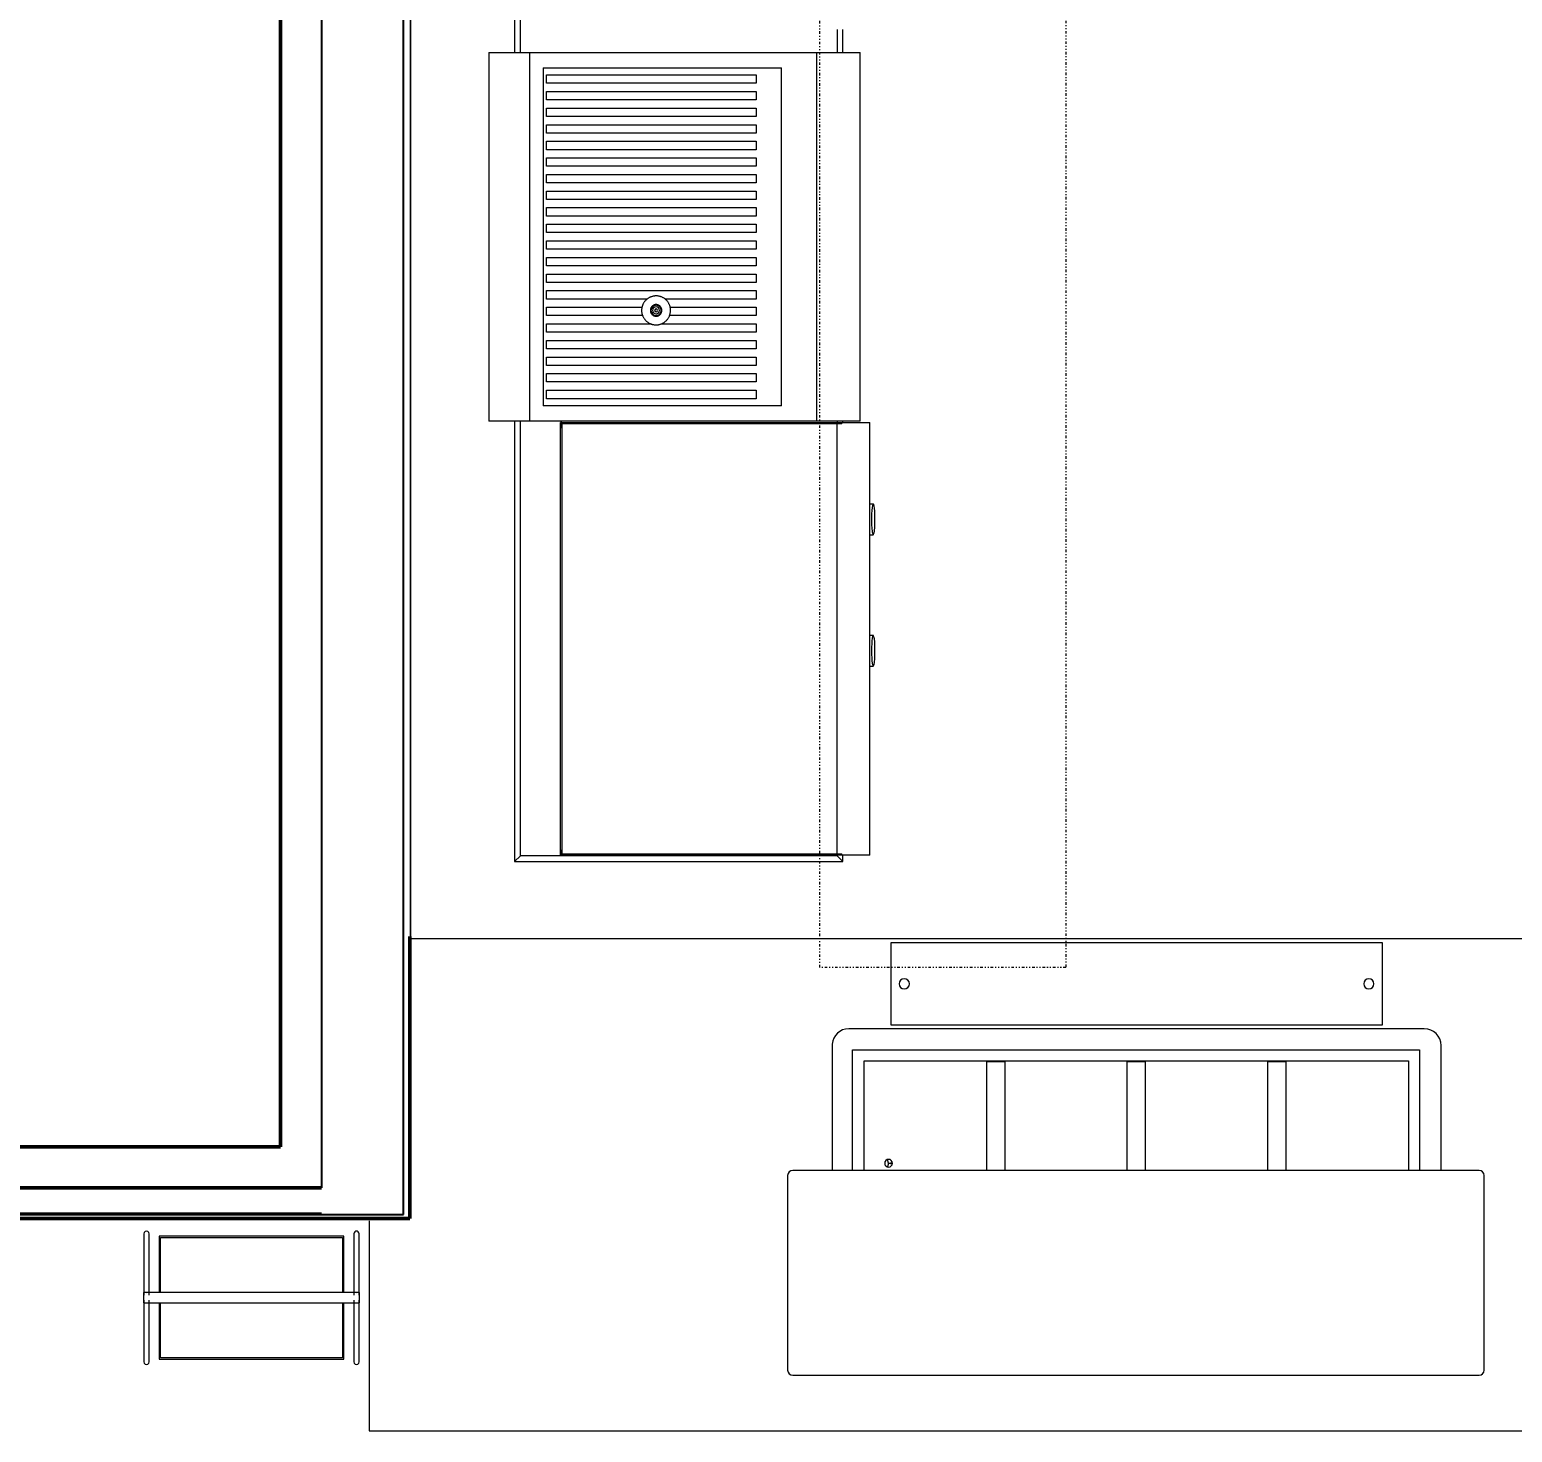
# Model space of a CAD drawing. Header units: inches. Extents: x -460 to 10305, y -938 to 5356.
# Drawn here: x 777.8 to 922.5, y 827.4 to 964.3 of the extents above; entities that cross this region are included whole.
import ezdxf
from ezdxf import colors
from ezdxf.entities.mleader import LeaderData, LeaderLine
from ezdxf.math import Vec2, Vec3

# ---------------------------------------------------------------- set-up
doc = ezdxf.new("R2010")
doc.units = ezdxf.units.IN
doc.header["$MEASUREMENT"] = 0
doc.linetypes.add('01-0263-G-DWG-BFP-ARCH$0$Dash dot dot', pattern=[0.8125, 0.25, -0.1875, 0, -0.1875, 0, -0.1875])
doc.layers.add('01-0263-G-DWG-BFP-ARCH$0$SP-CASE', color=11, linetype='Continuous', lineweight=13)
doc.layers.add('01-0263-G-DWG-BFP-ARCH$0$SP-WALL', color=7, linetype='Continuous')
doc.layers.add('T-Detl-Wrko-ISD50184 Kitchen Ringer', color=150, linetype='Continuous')

# ---------------------------------------------------------------- blocks, each defined once
blk = doc.blocks.new('01-0263-G-DWG-BFP-ARCH', base_point=(1295.16, 1352.86))
at = {"layer": '01-0263-G-DWG-BFP-ARCH$0$SP-CASE', "linetype": '01-0263-G-DWG-BFP-ARCH$0$Dash dot dot', "lineweight": 5}
for p, q in [((2149.82, 2222.37), (2149.82, 2382.62)), ((2173.82, 2382.62), (2173.82, 2222.37)), ((2173.82, 2222.37), (2149.82, 2222.37))]:
    blk.add_line(p, q, dxfattribs=at)
at = {"layer": '01-0263-G-DWG-BFP-ARCH$0$SP-CASE'}
for p, q in [((2109.82, 2334.62), (2109.82, 2286.62)), ((2109.88, 2286.62), (2109.88, 2334.62)), ((2120.01, 2328.13), (2120.01, 2311.69)), ((2120.58, 2311.69), (2120.58, 2327.56)), ((2151.49, 2313.91), (2151.49, 2311.69)), ((2152.05, 2311.69), (2152.05, 2313.91)), ((2117.48, 2311.69), (2121.49, 2311.69)), ((2117.48, 2311.69), (2117.48, 2275.69)), ((2121.49, 2311.69), (2149.49, 2311.69)), ((2121.49, 2275.69), (2121.49, 2311.69)), ((2149.49, 2311.69), (2153.74, 2311.69)), ((2149.49, 2311.69), (2149.49, 2275.69)), ((2153.74, 2275.69), (2153.74, 2311.69)), ((2122.8, 2310.19), (2146.05, 2310.19)), ((2122.8, 2310.19), (2122.8, 2277.19)), ((2123.11, 2308.67), (2123.11, 2309.49)), ((2123.11, 2309.49), (2143.59, 2309.49)), ((2143.59, 2309.49), (2143.59, 2308.67)), ((2146.05, 2277.19), (2146.05, 2310.19)), ((2143.59, 2308.67), (2123.11, 2308.67)), ((2123.11, 2307.05), (2123.11, 2307.87)), ((2123.11, 2307.87), (2143.59, 2307.87)), ((2143.59, 2307.87), (2143.59, 2307.05)), ((2143.59, 2307.05), (2123.11, 2307.05)), ((2123.11, 2305.43), (2123.11, 2306.25)), ((2123.11, 2306.25), (2143.59, 2306.25)), ((2143.59, 2306.25), (2143.59, 2305.43)), ((2143.59, 2305.43), (2123.11, 2305.43)), ((2123.11, 2303.81), (2123.11, 2304.63)), ((2123.11, 2304.63), (2143.59, 2304.63)), ((2143.59, 2304.63), (2143.59, 2303.81)), ((2143.59, 2303.81), (2123.11, 2303.81)), ((2123.11, 2302.19), (2123.11, 2303.01)), ((2123.11, 2303.01), (2143.59, 2303.01)), ((2143.59, 2303.01), (2143.59, 2302.19)), ((2143.59, 2302.19), (2123.11, 2302.19)), ((2123.11, 2300.57), (2123.11, 2301.39)), ((2123.11, 2301.39), (2143.59, 2301.39)), ((2143.59, 2300.57), (2123.11, 2300.57)), ((2143.59, 2301.39), (2143.59, 2300.57)), ((2123.11, 2298.95), (2123.11, 2299.77)), ((2123.11, 2299.77), (2143.59, 2299.77)), ((2143.59, 2298.95), (2123.11, 2298.95)), ((2143.59, 2299.77), (2143.59, 2298.95)), ((2123.11, 2297.33), (2123.11, 2298.15)), ((2123.11, 2298.15), (2143.59, 2298.15)), ((2143.59, 2297.33), (2123.11, 2297.33)), ((2143.59, 2298.15), (2143.59, 2297.33)), ((2123.11, 2295.71), (2123.11, 2296.53)), ((2123.11, 2296.53), (2143.59, 2296.53)), ((2143.59, 2296.53), (2143.59, 2295.71)), ((2143.59, 2295.71), (2123.11, 2295.71)), ((2123.11, 2294.09), (2123.11, 2294.91)), ((2123.11, 2294.91), (2143.59, 2294.91)), ((2143.59, 2294.91), (2143.59, 2294.09)), ((2143.59, 2294.09), (2123.11, 2294.09)), ((2123.11, 2292.47), (2123.11, 2293.29)), ((2123.11, 2293.29), (2143.59, 2293.29)), ((2143.59, 2293.29), (2143.59, 2292.47)), ((2143.59, 2292.47), (2123.11, 2292.47)), ((2123.11, 2290.85), (2123.11, 2291.67)), ((2123.11, 2291.67), (2143.59, 2291.67)), ((2143.59, 2291.67), (2143.59, 2290.85)), ((2143.59, 2290.85), (2123.11, 2290.85)), ((2123.11, 2289.23), (2123.11, 2290.05)), ((2123.11, 2290.05), (2143.59, 2290.05)), ((2143.59, 2290.05), (2143.59, 2289.23)), ((2143.59, 2289.23), (2123.11, 2289.23)), ((2123.11, 2287.61), (2123.11, 2288.43)), ((2123.11, 2288.43), (2143.59, 2288.43)), ((2132.98, 2287.61), (2123.11, 2287.61)), ((2143.59, 2287.61), (2134.66, 2287.61)), ((2143.59, 2288.43), (2143.59, 2287.61)), ((2109.82, 2286.62), (2109.88, 2286.62)), ((2109.82, 2286.62), (2109.82, 2238.62)), ((2109.88, 2286.62), (2109.82, 2286.62)), ((2109.88, 2238.62), (2109.88, 2286.62)), ((2123.11, 2285.99), (2123.11, 2286.81)), ((2123.11, 2286.81), (2132.45, 2286.81)), ((2132.52, 2285.99), (2123.11, 2285.99)), ((2133.31, 2286.27), (2133.32, 2286.25)), ((2133.31, 2286.27), (2133.32, 2286.25)), ((2133.31, 2286.27), (2133.32, 2286.25)), ((2133.86, 2285.99), (2133.79, 2285.99)), ((2134.33, 2286.73), (2134.32, 2286.75)), ((2134.33, 2286.73), (2134.32, 2286.75)), ((2134.33, 2286.73), (2134.32, 2286.75)), ((2143.59, 2285.99), (2135.12, 2285.99)), ((2135.18, 2286.81), (2143.59, 2286.81)), ((2143.59, 2286.81), (2143.59, 2285.99)), ((2123.11, 2284.37), (2123.11, 2285.19)), ((2123.11, 2285.19), (2133.37, 2285.19)), ((2143.59, 2284.37), (2123.11, 2284.37)), ((2134.33, 2285.19), (2143.59, 2285.19)), ((2143.59, 2285.19), (2143.59, 2284.37)), ((2123.11, 2282.75), (2123.11, 2283.57)), ((2123.11, 2283.57), (2143.59, 2283.57)), ((2143.59, 2282.75), (2123.11, 2282.75)), ((2143.59, 2283.57), (2143.59, 2282.75)), ((2123.11, 2281.13), (2123.11, 2281.95)), ((2123.11, 2281.95), (2143.59, 2281.95)), ((2143.59, 2281.95), (2143.59, 2281.13)), ((2143.59, 2281.13), (2123.11, 2281.13)), ((2123.11, 2279.51), (2123.11, 2280.33)), ((2123.11, 2280.33), (2143.59, 2280.33)), ((2143.59, 2280.33), (2143.59, 2279.51)), ((2143.59, 2279.51), (2123.11, 2279.51)), ((2123.11, 2277.88), (2123.11, 2278.71)), ((2123.11, 2278.71), (2143.59, 2278.71)), ((2143.59, 2278.71), (2143.59, 2277.88)), ((2146.05, 2277.19), (2122.8, 2277.19)), ((2143.59, 2277.88), (2123.11, 2277.88)), ((2121.49, 2275.69), (2117.48, 2275.69)), ((2120.01, 2275.69), (2120.01, 2232.69)), ((2120.58, 2233.25), (2120.58, 2275.69)), ((2149.49, 2275.69), (2121.49, 2275.69)), ((2124.49, 2275.55), (2124.49, 2275.56)), ((2124.61, 2275.56), (2124.49, 2275.56)), ((2124.49, 2275.56), (2126.39, 2275.56)), ((2124.49, 2275.44), (2124.49, 2275.56)), ((2124.49, 2275.53), (2124.49, 2275.55)), ((2124.49, 2275.55), (2124.61, 2275.55)), ((2124.49, 2275.5), (2124.49, 2275.53)), ((2124.49, 2275.53), (2124.61, 2275.53)), ((2124.49, 2275.45), (2124.49, 2275.5)), ((2124.49, 2275.5), (2124.61, 2275.5)), ((2124.61, 2275.56), (2124.61, 2275.55)), ((2124.61, 2275.55), (2124.61, 2275.53)), ((2124.61, 2275.53), (2124.61, 2275.5)), ((2124.61, 2275.5), (2124.61, 2275.45)), ((2126.39, 2275.56), (2126.39, 2275.44)), ((2126.39, 2275.56), (2127.1, 2275.56)), ((2126.39, 2275.44), (2126.39, 2275.56)), ((2127.1, 2275.56), (2151.96, 2275.56)), ((2127.1, 2275.44), (2127.1, 2275.56)), ((2153.74, 2275.69), (2149.49, 2275.69)), ((2151.49, 2275.69), (2151.49, 2275.56)), ((2151.96, 2275.44), (2151.96, 2275.56)), ((2151.96, 2275.56), (2154.7, 2275.56)), ((2152.05, 2275.56), (2152.05, 2275.69)), ((2154.7, 2233.31), (2154.7, 2275.56)), ((2124.49, 2275.38), (2124.49, 2275.45)), ((2124.49, 2275.45), (2124.61, 2275.45)), ((2126.39, 2275.44), (2124.49, 2275.44)), ((2124.49, 2275.38), (2124.49, 2275.44)), ((2124.49, 2275.31), (2124.49, 2275.38)), ((2124.49, 2275.38), (2124.61, 2275.38)), ((2124.49, 2275.23), (2124.49, 2275.31)), ((2124.49, 2275.31), (2124.61, 2275.31)), ((2124.49, 2275.15), (2124.49, 2275.23)), ((2124.49, 2275.23), (2124.61, 2275.23)), ((2124.49, 2275.06), (2124.49, 2275.15)), ((2124.49, 2275.15), (2124.61, 2275.15)), ((2124.49, 2233.81), (2124.49, 2275.06)), ((2124.49, 2275.06), (2124.61, 2275.06)), ((2124.61, 2275.45), (2124.61, 2275.38)), ((2124.61, 2275.38), (2124.61, 2275.31)), ((2124.61, 2275.31), (2124.61, 2275.23)), ((2124.61, 2275.23), (2124.61, 2275.15)), ((2124.61, 2275.15), (2124.61, 2275.06)), ((2124.61, 2275.06), (2124.61, 2233.81)), ((2127.1, 2275.44), (2126.39, 2275.44)), ((2151.96, 2275.44), (2127.1, 2275.44)), ((2151.49, 2233.44), (2151.49, 2275.44)), ((2155.02, 2267.6), (2154.7, 2267.6)), ((2154.7, 2264.6), (2155.02, 2264.6)), ((2155.02, 2254.77), (2154.7, 2254.77)), ((2154.7, 2251.77), (2155.02, 2251.77)), ((2109.82, 2238.62), (2109.88, 2238.62)), ((2109.82, 2238.62), (2109.82, 2225.14)), ((2109.88, 2238.62), (2109.82, 2238.62)), ((2109.88, 2225.14), (2109.88, 2238.62)), ((2124.49, 2233.72), (2124.49, 2233.81)), ((2124.49, 2233.81), (2124.61, 2233.81)), ((2124.49, 2233.62), (2124.49, 2233.72)), ((2124.49, 2233.72), (2124.61, 2233.72)), ((2124.49, 2233.53), (2124.49, 2233.62)), ((2124.49, 2233.62), (2124.61, 2233.62)), ((2124.49, 2233.46), (2124.49, 2233.53)), ((2124.49, 2233.53), (2124.61, 2233.53)), ((2124.61, 2233.81), (2124.61, 2233.72)), ((2124.61, 2233.72), (2124.61, 2233.62)), ((2124.61, 2233.62), (2124.61, 2233.53)), ((2124.61, 2233.53), (2124.61, 2233.46)), ((2120.58, 2233.25), (2120.01, 2232.69)), ((2120.01, 2232.69), (2152.05, 2232.69)), ((2151.49, 2233.25), (2120.58, 2233.25)), ((2124.49, 2233.4), (2124.49, 2233.46)), ((2124.49, 2233.46), (2124.61, 2233.46)), ((2124.49, 2233.35), (2124.49, 2233.4)), ((2124.49, 2233.4), (2124.61, 2233.4)), ((2124.49, 2233.31), (2124.49, 2233.4)), ((2124.49, 2233.32), (2124.49, 2233.35)), ((2124.49, 2233.35), (2124.61, 2233.35)), ((2124.49, 2233.31), (2124.49, 2233.32)), ((2124.49, 2233.32), (2124.61, 2233.32)), ((2124.49, 2233.31), (2124.61, 2233.31)), ((2126.39, 2233.31), (2124.49, 2233.31)), ((2124.61, 2233.46), (2124.61, 2233.4)), ((2124.61, 2233.44), (2126.39, 2233.44)), ((2124.61, 2233.4), (2124.61, 2233.35)), ((2124.61, 2233.35), (2124.61, 2233.32)), ((2124.61, 2233.32), (2124.61, 2233.31)), ((2126.39, 2233.44), (2126.39, 2233.31)), ((2126.39, 2233.44), (2127.1, 2233.44)), ((2126.39, 2233.31), (2126.39, 2233.44)), ((2127.1, 2233.31), (2126.39, 2233.31)), ((2127.1, 2233.44), (2151.96, 2233.44)), ((2127.1, 2233.31), (2127.1, 2233.44)), ((2151.96, 2233.31), (2127.1, 2233.31)), ((2151.49, 2233.31), (2151.49, 2233.25)), ((2151.49, 2233.25), (2152.05, 2232.69)), ((2151.96, 2233.31), (2151.96, 2233.44)), ((2154.7, 2233.31), (2151.96, 2233.31)), ((2152.05, 2232.69), (2152.05, 2233.31)), ((2109.82, 2225.14), (2109.88, 2225.14)), ((2551.2, 2225.14), (2109.88, 2225.14)), ((2204.73, 2224.76), (2156.73, 2224.76)), ((2156.73, 2224.76), (2156.73, 2216.76)), ((2204.73, 2216.76), (2204.73, 2224.76)), ((2208.82, 2216.37), (2152.63, 2216.37)), ((2156.73, 2216.76), (2204.73, 2216.76)), ((2151.01, 2214.88), (2151.01, 2202.55)), ((2210.45, 2202.55), (2210.45, 2214.75)), ((2152.98, 2202.55), (2152.98, 2214.31)), ((2152.98, 2214.31), (2208.35, 2214.31)), ((2154.13, 2213.23), (2207.26, 2213.23)), ((2154.13, 2202.55), (2154.13, 2213.23)), ((2207.26, 2213.23), (2207.26, 2202.55)), ((2208.35, 2214.31), (2208.35, 2202.55)), ((2166.1, 2213.19), (2167.85, 2213.19)), ((2166.1, 2202.55), (2166.1, 2213.19)), ((2167.85, 2213.19), (2167.85, 2202.55)), ((2179.82, 2213.19), (2181.57, 2213.19)), ((2179.82, 2202.55), (2179.82, 2213.19)), ((2181.57, 2213.19), (2181.57, 2202.55)), ((2193.54, 2213.19), (2195.29, 2213.19)), ((2193.54, 2202.55), (2193.54, 2213.19)), ((2195.29, 2213.19), (2195.29, 2202.55)), ((2156.51, 2203.25), (2156.42, 2203.62)), ((2156.51, 2203.25), (2156.42, 2202.89)), ((2156.51, 2203.25), (2156.87, 2203.33)), ((2156.51, 2203.25), (2156.87, 2203.18)), ((2146.66, 2202.05), (2146.66, 2183.05)), ((2214.16, 2202.55), (2147.16, 2202.55)), ((2214.66, 2183.05), (2214.66, 2202.05)), ((2105.82, 2197.62), (2105.82, 2177.14)), ((2083.82, 2196.37), (2083.82, 2190.37)), ((2084.32, 2190.37), (2084.32, 2196.37)), ((2103.32, 2196.12), (2085.32, 2196.12)), ((2085.32, 2196.12), (2085.32, 2190.62)), ((2085.45, 2196), (2103.2, 2196)), ((2085.45, 2190.62), (2085.45, 2196)), ((2103.2, 2196), (2103.2, 2190.62)), ((2103.32, 2190.62), (2103.32, 2196.12)), ((2104.32, 2196.37), (2104.32, 2190.37)), ((2104.82, 2190.37), (2104.82, 2196.37)), ((2104.82, 2190.62), (2083.82, 2190.62)), ((2083.82, 2189.62), (2083.82, 2190.62)), ((2104.82, 2190.62), (2104.82, 2189.62)), ((2083.82, 2189.87), (2083.82, 2183.86)), ((2083.82, 2189.62), (2104.82, 2189.62)), ((2084.32, 2183.86), (2084.32, 2189.87)), ((2085.32, 2189.62), (2085.32, 2184.12)), ((2085.45, 2184.25), (2085.45, 2189.62)), ((2103.2, 2189.62), (2103.2, 2184.25)), ((2103.32, 2184.12), (2103.32, 2189.62)), ((2104.32, 2189.87), (2104.32, 2183.86)), ((2104.82, 2183.86), (2104.82, 2189.87)), ((2085.32, 2184.12), (2103.32, 2184.12)), ((2103.2, 2184.25), (2085.45, 2184.25)), ((2147.16, 2182.55), (2214.16, 2182.55)), ((2105.82, 2177.14), (2551.2, 2177.14))]:
    blk.add_line(p, q, dxfattribs=at)
for points in [[(2133.82, 2287.91), (2133.76, 2287.91), (2133.71, 2287.91), (2133.65, 2287.9), (2133.59, 2287.9), (2133.54, 2287.89), (2133.48, 2287.87), (2133.43, 2287.86), (2133.38, 2287.84), (2133.32, 2287.82), (2133.27, 2287.8), (2133.22, 2287.78), (2133.17, 2287.75), (2133.12, 2287.73), (2133.07, 2287.7), (2133.02, 2287.67), (2132.98, 2287.63), (2132.93, 2287.6), (2132.89, 2287.56), (2132.85, 2287.52), (2132.81, 2287.49), (2132.77, 2287.44), (2132.73, 2287.4), (2132.69, 2287.36), (2132.66, 2287.31), (2132.63, 2287.26), (2132.6, 2287.22), (2132.57, 2287.17), (2132.55, 2287.12), (2132.52, 2287.06), (2132.5, 2287.01), (2132.48, 2286.96), (2132.47, 2286.91), (2132.45, 2286.85), (2132.44, 2286.8), (2132.43, 2286.74), (2132.42, 2286.68), (2132.41, 2286.63), (2132.41, 2286.57), (2132.41, 2286.52), (2132.41, 2286.46), (2132.41, 2286.4), (2132.41, 2286.35), (2132.42, 2286.29), (2132.43, 2286.23), (2132.44, 2286.18), (2132.46, 2286.12), (2132.47, 2286.07), (2132.49, 2286.02), (2132.51, 2285.96), (2132.53, 2285.91), (2132.56, 2285.86), (2132.59, 2285.81), (2132.61, 2285.76), (2132.64, 2285.71), (2132.68, 2285.67), (2132.71, 2285.62), (2132.75, 2285.58), (2132.78, 2285.54), (2132.82, 2285.5), (2132.86, 2285.46), (2132.91, 2285.42), (2132.95, 2285.38), (2133, 2285.35), (2133.04, 2285.32), (2133.09, 2285.29), (2133.14, 2285.26), (2133.19, 2285.23), (2133.24, 2285.21), (2133.29, 2285.19), (2133.35, 2285.17), (2133.4, 2285.15), (2133.45, 2285.13), (2133.51, 2285.12), (2133.56, 2285.11), (2133.62, 2285.1), (2133.68, 2285.09), (2133.73, 2285.09), (2133.79, 2285.09), (2133.82, 2285.09)], [(2133.82, 2287.06), (2133.8, 2287.06), (2133.78, 2287.06), (2133.75, 2287.06), (2133.73, 2287.06), (2133.71, 2287.05), (2133.69, 2287.05), (2133.66, 2287.04), (2133.64, 2287.03), (2133.62, 2287.03), (2133.6, 2287.02), (2133.58, 2287.01), (2133.56, 2287), (2133.54, 2286.99), (2133.52, 2286.98), (2133.5, 2286.96), (2133.48, 2286.95), (2133.47, 2286.94), (2133.45, 2286.92), (2133.43, 2286.91), (2133.42, 2286.89), (2133.4, 2286.88), (2133.39, 2286.86), (2133.37, 2286.84), (2133.36, 2286.82), (2133.35, 2286.8), (2133.33, 2286.78), (2133.32, 2286.76), (2133.31, 2286.74), (2133.3, 2286.72), (2133.3, 2286.7), (2133.29, 2286.68), (2133.28, 2286.66), (2133.28, 2286.64), (2133.27, 2286.62), (2133.27, 2286.6), (2133.26, 2286.57), (2133.26, 2286.55), (2133.26, 2286.53), (2133.26, 2286.51), (2133.26, 2286.48), (2133.26, 2286.46), (2133.26, 2286.44), (2133.26, 2286.42), (2133.27, 2286.39), (2133.27, 2286.37), (2133.28, 2286.35), (2133.28, 2286.33), (2133.29, 2286.31), (2133.3, 2286.29), (2133.31, 2286.27), (2133.32, 2286.25), (2133.33, 2286.23), (2133.34, 2286.21), (2133.35, 2286.19), (2133.37, 2286.17), (2133.38, 2286.15), (2133.39, 2286.13), (2133.41, 2286.12), (2133.42, 2286.1), (2133.44, 2286.09), (2133.46, 2286.07), (2133.47, 2286.06), (2133.49, 2286.04), (2133.51, 2286.03), (2133.53, 2286.02), (2133.55, 2286.01), (2133.57, 2286), (2133.59, 2285.99), (2133.61, 2285.98), (2133.63, 2285.97), (2133.65, 2285.96), (2133.67, 2285.96), (2133.7, 2285.95), (2133.72, 2285.95), (2133.74, 2285.94), (2133.76, 2285.94), (2133.79, 2285.94), (2133.81, 2285.94), (2133.82, 2285.94)], [(2133.82, 2287.06), (2133.8, 2287.06), (2133.78, 2287.06), (2133.75, 2287.06), (2133.73, 2287.06), (2133.71, 2287.05), (2133.69, 2287.05), (2133.66, 2287.04), (2133.64, 2287.03), (2133.62, 2287.03), (2133.6, 2287.02), (2133.58, 2287.01), (2133.56, 2287), (2133.54, 2286.99), (2133.52, 2286.98), (2133.5, 2286.96), (2133.48, 2286.95), (2133.47, 2286.94), (2133.45, 2286.92), (2133.43, 2286.91), (2133.42, 2286.89), (2133.4, 2286.88), (2133.39, 2286.86), (2133.37, 2286.84), (2133.36, 2286.82), (2133.35, 2286.8), (2133.33, 2286.78), (2133.32, 2286.76), (2133.31, 2286.74), (2133.3, 2286.72), (2133.3, 2286.7), (2133.29, 2286.68), (2133.28, 2286.66), (2133.28, 2286.64), (2133.27, 2286.62), (2133.27, 2286.6), (2133.26, 2286.57), (2133.26, 2286.55), (2133.26, 2286.53), (2133.26, 2286.51), (2133.26, 2286.48), (2133.26, 2286.46), (2133.26, 2286.44), (2133.26, 2286.42), (2133.27, 2286.39), (2133.27, 2286.37), (2133.28, 2286.35), (2133.28, 2286.33), (2133.29, 2286.31), (2133.3, 2286.29), (2133.31, 2286.27), (2133.32, 2286.25), (2133.33, 2286.23), (2133.34, 2286.21), (2133.35, 2286.19), (2133.37, 2286.17), (2133.38, 2286.15), (2133.39, 2286.13), (2133.41, 2286.12), (2133.42, 2286.1), (2133.44, 2286.09), (2133.46, 2286.07), (2133.47, 2286.06), (2133.49, 2286.04), (2133.51, 2286.03), (2133.53, 2286.02), (2133.55, 2286.01), (2133.57, 2286), (2133.59, 2285.99), (2133.61, 2285.98), (2133.63, 2285.97), (2133.65, 2285.96), (2133.67, 2285.96), (2133.7, 2285.95), (2133.72, 2285.95), (2133.74, 2285.94), (2133.76, 2285.94), (2133.79, 2285.94), (2133.81, 2285.94), (2133.82, 2285.94)], [(2133.82, 2287.06), (2133.8, 2287.06), (2133.78, 2287.06), (2133.75, 2287.06), (2133.73, 2287.06), (2133.71, 2287.05), (2133.69, 2287.05), (2133.66, 2287.04), (2133.64, 2287.03), (2133.62, 2287.03), (2133.6, 2287.02), (2133.58, 2287.01)], [(2133.82, 2287.06), (2133.8, 2287.06), (2133.78, 2287.06), (2133.75, 2287.06), (2133.73, 2287.06), (2133.71, 2287.05)], [(2133.82, 2287.06), (2133.8, 2287.06), (2133.78, 2287.06), (2133.75, 2287.06), (2133.73, 2287.06), (2133.71, 2287.05)], [(2133.82, 2285.09), (2133.88, 2285.09), (2133.93, 2285.09), (2133.99, 2285.1), (2134.05, 2285.1), (2134.1, 2285.11), (2134.16, 2285.13), (2134.21, 2285.14), (2134.26, 2285.16), (2134.32, 2285.18), (2134.37, 2285.2), (2134.42, 2285.22), (2134.47, 2285.25), (2134.52, 2285.27), (2134.57, 2285.3), (2134.62, 2285.33), (2134.66, 2285.37), (2134.71, 2285.4), (2134.75, 2285.44), (2134.79, 2285.47), (2134.83, 2285.51), (2134.87, 2285.56), (2134.91, 2285.6), (2134.95, 2285.64), (2134.98, 2285.69), (2135.01, 2285.74), (2135.04, 2285.78), (2135.07, 2285.83), (2135.09, 2285.88), (2135.12, 2285.94), (2135.14, 2285.99), (2135.16, 2286.04), (2135.17, 2286.09), (2135.19, 2286.15), (2135.2, 2286.2), (2135.21, 2286.26), (2135.22, 2286.32), (2135.23, 2286.37), (2135.23, 2286.43), (2135.23, 2286.48), (2135.23, 2286.54), (2135.23, 2286.6), (2135.23, 2286.65), (2135.22, 2286.71), (2135.21, 2286.77), (2135.2, 2286.82), (2135.18, 2286.88), (2135.17, 2286.93), (2135.15, 2286.98), (2135.13, 2287.04), (2135.11, 2287.09), (2135.08, 2287.14), (2135.05, 2287.19), (2135.03, 2287.24), (2135, 2287.29), (2134.96, 2287.33), (2134.93, 2287.38), (2134.89, 2287.42), (2134.86, 2287.46), (2134.82, 2287.5), (2134.78, 2287.54), (2134.73, 2287.58), (2134.69, 2287.62), (2134.64, 2287.65), (2134.6, 2287.68), (2134.55, 2287.71), (2134.5, 2287.74), (2134.45, 2287.77), (2134.4, 2287.79), (2134.35, 2287.81), (2134.29, 2287.83), (2134.24, 2287.85), (2134.19, 2287.87), (2134.13, 2287.88), (2134.08, 2287.89), (2134.02, 2287.9), (2133.96, 2287.91), (2133.91, 2287.91), (2133.85, 2287.91), (2133.82, 2287.91)], [(2133.92, 2287.05), (2133.9, 2287.06), (2133.88, 2287.06), (2133.85, 2287.06), (2133.83, 2287.06), (2133.82, 2287.06)], [(2133.92, 2287.05), (2133.9, 2287.06), (2133.88, 2287.06), (2133.85, 2287.06), (2133.83, 2287.06), (2133.82, 2287.06)], [(2134.07, 2287), (2134.05, 2287.01), (2134.03, 2287.02), (2134.01, 2287.03), (2133.99, 2287.04), (2133.97, 2287.04), (2133.94, 2287.05), (2133.92, 2287.05), (2133.9, 2287.06), (2133.88, 2287.06), (2133.85, 2287.06), (2133.83, 2287.06), (2133.82, 2287.06)], [(2133.82, 2285.94), (2133.84, 2285.94), (2133.87, 2285.94), (2133.89, 2285.94), (2133.91, 2285.94), (2133.93, 2285.95), (2133.95, 2285.95), (2133.98, 2285.96), (2134, 2285.97), (2134.02, 2285.97), (2134.04, 2285.98), (2134.06, 2285.99), (2134.08, 2286), (2134.1, 2286.01), (2134.12, 2286.02), (2134.14, 2286.04), (2134.16, 2286.05), (2134.17, 2286.06), (2134.19, 2286.08), (2134.21, 2286.09), (2134.22, 2286.11), (2134.24, 2286.12), (2134.25, 2286.14), (2134.27, 2286.16), (2134.28, 2286.18), (2134.29, 2286.2), (2134.31, 2286.22), (2134.32, 2286.23), (2134.33, 2286.25), (2134.34, 2286.28), (2134.34, 2286.3), (2134.35, 2286.32), (2134.36, 2286.34), (2134.36, 2286.36), (2134.37, 2286.38), (2134.37, 2286.4), (2134.38, 2286.43), (2134.38, 2286.45), (2134.38, 2286.47), (2134.38, 2286.49), (2134.38, 2286.52), (2134.38, 2286.54), (2134.38, 2286.56), (2134.38, 2286.58), (2134.37, 2286.61), (2134.37, 2286.63), (2134.36, 2286.65), (2134.36, 2286.67), (2134.35, 2286.69), (2134.34, 2286.71), (2134.33, 2286.73), (2134.32, 2286.75), (2134.31, 2286.77), (2134.3, 2286.79), (2134.29, 2286.81), (2134.27, 2286.83), (2134.26, 2286.85), (2134.25, 2286.87), (2134.23, 2286.88), (2134.22, 2286.9), (2134.2, 2286.91), (2134.18, 2286.93), (2134.17, 2286.94), (2134.15, 2286.96), (2134.13, 2286.97), (2134.11, 2286.98), (2134.09, 2286.99), (2134.07, 2287), (2134.05, 2287.01), (2134.03, 2287.02), (2134.01, 2287.03), (2133.99, 2287.04), (2133.97, 2287.04), (2133.94, 2287.05), (2133.92, 2287.05), (2133.9, 2287.06), (2133.88, 2287.06), (2133.85, 2287.06), (2133.83, 2287.06), (2133.82, 2287.06)], [(2133.82, 2285.94), (2133.84, 2285.94), (2133.87, 2285.94), (2133.89, 2285.94), (2133.91, 2285.94), (2133.93, 2285.95), (2133.95, 2285.95), (2133.98, 2285.96), (2134, 2285.97), (2134.02, 2285.97), (2134.04, 2285.98), (2134.06, 2285.99), (2134.08, 2286), (2134.1, 2286.01), (2134.12, 2286.02), (2134.14, 2286.04), (2134.16, 2286.05), (2134.17, 2286.06), (2134.19, 2286.08), (2134.21, 2286.09), (2134.22, 2286.11), (2134.24, 2286.12), (2134.25, 2286.14), (2134.27, 2286.16), (2134.28, 2286.18), (2134.29, 2286.2), (2134.31, 2286.22), (2134.32, 2286.23), (2134.33, 2286.25), (2134.34, 2286.28), (2134.34, 2286.3), (2134.35, 2286.32), (2134.36, 2286.34), (2134.36, 2286.36), (2134.37, 2286.38), (2134.37, 2286.4), (2134.38, 2286.43), (2134.38, 2286.45), (2134.38, 2286.47), (2134.38, 2286.49), (2134.38, 2286.52), (2134.38, 2286.54), (2134.38, 2286.56), (2134.38, 2286.58), (2134.37, 2286.61), (2134.37, 2286.63), (2134.36, 2286.65), (2134.36, 2286.67), (2134.35, 2286.69), (2134.34, 2286.71), (2134.33, 2286.73), (2134.32, 2286.75), (2134.31, 2286.77), (2134.3, 2286.79), (2134.29, 2286.81), (2134.27, 2286.83), (2134.26, 2286.85), (2134.25, 2286.87), (2134.23, 2286.88), (2134.22, 2286.9), (2134.2, 2286.91), (2134.18, 2286.93), (2134.17, 2286.94), (2134.15, 2286.96), (2134.13, 2286.97), (2134.11, 2286.98), (2134.09, 2286.99), (2134.07, 2287), (2134.05, 2287.01), (2134.03, 2287.02), (2134.01, 2287.03), (2133.99, 2287.04), (2133.97, 2287.04), (2133.94, 2287.05), (2133.92, 2287.05), (2133.9, 2287.06), (2133.88, 2287.06), (2133.85, 2287.06), (2133.83, 2287.06), (2133.82, 2287.06)], [(2133.29, 2286.68), (2133.28, 2286.66), (2133.28, 2286.64), (2133.27, 2286.62), (2133.27, 2286.6), (2133.26, 2286.57), (2133.26, 2286.55), (2133.26, 2286.53), (2133.26, 2286.51), (2133.26, 2286.48), (2133.26, 2286.46), (2133.26, 2286.44), (2133.26, 2286.42)], [(2133.29, 2286.68), (2133.28, 2286.66), (2133.28, 2286.64), (2133.27, 2286.62), (2133.27, 2286.6), (2133.26, 2286.57), (2133.26, 2286.55), (2133.26, 2286.53), (2133.26, 2286.51), (2133.26, 2286.48), (2133.26, 2286.46), (2133.26, 2286.44), (2133.26, 2286.42)], [(2133.29, 2286.68), (2133.28, 2286.66), (2133.28, 2286.64), (2133.27, 2286.62), (2133.27, 2286.6), (2133.26, 2286.57), (2133.26, 2286.55), (2133.26, 2286.53), (2133.26, 2286.51), (2133.26, 2286.48), (2133.26, 2286.46), (2133.26, 2286.44), (2133.26, 2286.42)], [(2133.27, 2286.39), (2133.27, 2286.37), (2133.28, 2286.35)], [(2133.35, 2286.8), (2133.33, 2286.78), (2133.32, 2286.76), (2133.31, 2286.74)], [(2133.38, 2286.15), (2133.39, 2286.13), (2133.41, 2286.12), (2133.42, 2286.1), (2133.44, 2286.09), (2133.46, 2286.07), (2133.47, 2286.06), (2133.49, 2286.04), (2133.51, 2286.03)], [(2133.38, 2286.15), (2133.39, 2286.13), (2133.41, 2286.12), (2133.42, 2286.1), (2133.44, 2286.09), (2133.46, 2286.07), (2133.47, 2286.06), (2133.49, 2286.04), (2133.51, 2286.03)], [(2133.38, 2286.15), (2133.39, 2286.13), (2133.41, 2286.12), (2133.42, 2286.1), (2133.44, 2286.09), (2133.46, 2286.07), (2133.47, 2286.06), (2133.49, 2286.04), (2133.51, 2286.03)], [(2133.47, 2286.94), (2133.45, 2286.92), (2133.43, 2286.91), (2133.42, 2286.89), (2133.4, 2286.88), (2133.39, 2286.86)], [(2133.47, 2286.94), (2133.45, 2286.92), (2133.43, 2286.91), (2133.42, 2286.89), (2133.4, 2286.88), (2133.39, 2286.86)], [(2133.47, 2286.94), (2133.45, 2286.92), (2133.43, 2286.91), (2133.42, 2286.89), (2133.4, 2286.88), (2133.39, 2286.86)], [(2133.57, 2286), (2133.59, 2285.99), (2133.61, 2285.98), (2133.63, 2285.97), (2133.65, 2285.96), (2133.67, 2285.96), (2133.7, 2285.95), (2133.72, 2285.95), (2133.74, 2285.94), (2133.76, 2285.94), (2133.79, 2285.94), (2133.81, 2285.94), (2133.82, 2285.94)], [(2133.72, 2285.95), (2133.74, 2285.94), (2133.76, 2285.94), (2133.79, 2285.94), (2133.81, 2285.94), (2133.82, 2285.94)], [(2133.72, 2285.95), (2133.74, 2285.94), (2133.76, 2285.94), (2133.79, 2285.94), (2133.81, 2285.94), (2133.82, 2285.94)], [(2133.82, 2285.94), (2133.84, 2285.94), (2133.87, 2285.94), (2133.89, 2285.94), (2133.91, 2285.94), (2133.93, 2285.95), (2133.95, 2285.95), (2133.98, 2285.96), (2134, 2285.97), (2134.02, 2285.97), (2134.04, 2285.98), (2134.06, 2285.99)], [(2133.82, 2285.94), (2133.84, 2285.94), (2133.87, 2285.94), (2133.89, 2285.94), (2133.91, 2285.94), (2133.93, 2285.95)], [(2133.82, 2285.94), (2133.84, 2285.94), (2133.87, 2285.94), (2133.89, 2285.94), (2133.91, 2285.94), (2133.93, 2285.95)], [(2134.26, 2286.85), (2134.25, 2286.87), (2134.23, 2286.88), (2134.22, 2286.9), (2134.2, 2286.91), (2134.18, 2286.93), (2134.17, 2286.94), (2134.15, 2286.96), (2134.13, 2286.97)], [(2134.26, 2286.85), (2134.25, 2286.87), (2134.23, 2286.88), (2134.22, 2286.9), (2134.2, 2286.91), (2134.18, 2286.93), (2134.17, 2286.94), (2134.15, 2286.96), (2134.13, 2286.97)], [(2134.26, 2286.85), (2134.25, 2286.87), (2134.23, 2286.88), (2134.22, 2286.9), (2134.2, 2286.91), (2134.18, 2286.93), (2134.17, 2286.94), (2134.15, 2286.96), (2134.13, 2286.97)], [(2134.17, 2286.06), (2134.19, 2286.08), (2134.21, 2286.09), (2134.22, 2286.11), (2134.24, 2286.12), (2134.25, 2286.14)], [(2134.17, 2286.06), (2134.19, 2286.08), (2134.21, 2286.09), (2134.22, 2286.11), (2134.24, 2286.12), (2134.25, 2286.14)], [(2134.17, 2286.06), (2134.19, 2286.08), (2134.21, 2286.09), (2134.22, 2286.11), (2134.24, 2286.12), (2134.25, 2286.14)], [(2134.29, 2286.2), (2134.31, 2286.22), (2134.32, 2286.23), (2134.33, 2286.25)], [(2134.35, 2286.32), (2134.36, 2286.34), (2134.36, 2286.36), (2134.37, 2286.38), (2134.37, 2286.4), (2134.38, 2286.43), (2134.38, 2286.45), (2134.38, 2286.47), (2134.38, 2286.49), (2134.38, 2286.52), (2134.38, 2286.54), (2134.38, 2286.56), (2134.38, 2286.58)], [(2134.35, 2286.32), (2134.36, 2286.34), (2134.36, 2286.36), (2134.37, 2286.38), (2134.37, 2286.4), (2134.38, 2286.43), (2134.38, 2286.45), (2134.38, 2286.47), (2134.38, 2286.49), (2134.38, 2286.52), (2134.38, 2286.54), (2134.38, 2286.56), (2134.38, 2286.58)], [(2134.35, 2286.32), (2134.36, 2286.34), (2134.36, 2286.36), (2134.37, 2286.38), (2134.37, 2286.4), (2134.38, 2286.43), (2134.38, 2286.45), (2134.38, 2286.47), (2134.38, 2286.49), (2134.38, 2286.52), (2134.38, 2286.54), (2134.38, 2286.56), (2134.38, 2286.58)], [(2134.37, 2286.61), (2134.37, 2286.63), (2134.36, 2286.65)]]:
    blk.add_lwpolyline(points, dxfattribs=at)
for centre, radius, start, end in [((2133.82, 2286.5), 0.5, 90, 270), ((2133.82, 2286.5), 0.336, 90, 270), ((2133.82, 2286.5), 0.14, 90, 270), ((2133.82, 2286.5), 0.5, 270, 90), ((2133.82, 2286.5), 0.336, 270, 90), ((2133.82, 2286.5), 0.14, 270, 90), ((2158.05, 2220.76), 0.5, 0, 180), ((2158.05, 2220.76), 0.5, 180, 0), ((2203.4, 2220.76), 0.5, 0, 180), ((2203.4, 2220.76), 0.5, 180, 0), ((2152.63, 2214.74), 1.63, 90, 175.1003), ((2208.82, 2214.75), 1.63, 0, 90), ((2156.51, 2203.25), 0.375, 0, 180), ((2156.51, 2203.25), 0.375, 180, 0), ((2147.16, 2202.05), 0.5, 90, 180), ((2214.16, 2202.05), 0.5, 0, 90), ((2147.16, 2183.05), 0.5, 180, 270), ((2214.16, 2183.05), 0.5, 270, 0)]:
    blk.add_arc(centre, radius, start, end, dxfattribs=at)
for centre, major_axis, ratio, start_param, end_param in [((2155.02, 2266.1), (0, 1.5), 0.114024, 0.419693, 2.514088), ((2155.02, 2266.1), (0, 1.5), 0.114024, 4.816799, 6.702878), ((2155.02, 2266.1), (0, 1.5), 0.114024, 2.514088, 4.816799), ((2155.02, 2253.27), (0, 1.5), 0.114024, 0.61891, 2.514088), ((2155.02, 2253.27), (0, 1.5), 0.114024, 4.816799, 6.902096), ((2155.02, 2253.27), (0, 1.5), 0.114024, 2.514088, 4.816799), ((2084.07, 2196.37), (0.25, 0), 0.995585, 0, 3.141593), ((2104.57, 2196.37), (-0.25, 0), 0.995585, 3.141593, 6.283185), ((2084.07, 2190.37), (0.25, 0), 0.995585, 1.570796, 1.832596), ((2104.57, 2190.37), (0.25, 0), 0.995585, 1.570796, 1.832596), ((2084.07, 2189.87), (0.25, 0), 0.995585, 4.45059, 4.712389), ((2104.57, 2189.87), (0.25, 0), 0.995585, 4.45059, 4.712389), ((2084.07, 2183.86), (-0.25, 0), 0.995585, 0, 3.141593), ((2104.57, 2183.86), (-0.25, 0), 0.995585, 0, 3.141593)]:
    blk.add_ellipse(centre, major_axis=major_axis, ratio=ratio, start_param=start_param, end_param=end_param, dxfattribs=at)
at = {"layer": '01-0263-G-DWG-BFP-ARCH$0$SP-WALL', "lineweight": 50}
for p, q in [((2097.16, 2385.86), (2097.16, 2204.86)), ((2109.78, 2197.86), (2109.78, 2225.37)), ((2097.16, 2204.86), (2003.16, 2204.86)), ((1883.16, 2200.86), (2101.16, 2200.86)), ((1883.16, 2197.86), (2109.78, 2197.86))]:
    blk.add_line(p, q, dxfattribs=at)
at = {"layer": '01-0263-G-DWG-BFP-ARCH$0$SP-WALL'}
for p, q in [((2101.16, 2385.86), (2101.16, 2200.86)), ((2109.16, 2198.24), (2109.16, 2383.24)), ((1883.53, 2198.36), (2101.16, 2198.36)), ((1883.53, 2198.24), (2109.16, 2198.24))]:
    blk.add_line(p, q, dxfattribs=at)

msp = doc.modelspace()

# ---------------------------------------------------------------- block references
msp.add_blockref('01-0263-G-DWG-BFP-ARCH', (0.26, 3.26))

# ---------------------------------------------------------------- next in the draw order: leaders
at = {"layer": 'T-Detl-Wrko-ISD50184 Kitchen Ringer'}
ml = msp.add_multileader_mtext('Standard', dxfattribs=at)
ml.set_content('ISD50184\\PInstall a tie cable from the office, room G27 to the wall and tie in the external ringer.', color=256)
ml.set_leader_properties()
ml.build(insert=Vec2(0, 0))
ml.multileader.update_dxf_attribs({"text_right_attachment_type": 6, "dogleg_length": 0.36, "arrow_head_size": 0.18})
ctx = ml.context
ctx.base_point, ctx.char_height, ctx.arrow_head_size, ctx.landing_gap_size, ctx.plane_origin = Vec3(1243.15, 1474.44), 20, 0.18, 0.09, Vec3(803.64, 1058.45)
ctx.right_attachment = 6
notes = []
notes.append((ctx, [(1, (1, 1, 0), (1570.36, 1461.1), (-1, 0), 0.36, [(0, [(803.64, 1058.45)], 0, []), (1, [(1780.07, 707.38)], 0, [])])]))
ctx.mtext.insert, ctx.mtext.width, ctx.mtext.flow_direction = Vec3(1243.24, 1487.77), 342.1472, 5
for ctx, leaders in notes:
    for number, flags, end, landing, length, lines in leaders:
        leader = LeaderData()
        leader.index, (leader.has_last_leader_line, leader.has_dogleg_vector, leader.attachment_direction) = number, flags
        leader.last_leader_point, leader.dogleg_vector, leader.dogleg_length = Vec3(end), Vec3(landing), length
        for number, points, colour, breaks in lines:
            line = LeaderLine()
            line.index, line.vertices, line.color, line.breaks = number, Vec3.list(points), colors.encode_raw_color(colour), breaks
            leader.lines.append(line)
        ctx.leaders.append(leader)

doc.saveas('drawing.dxf')
